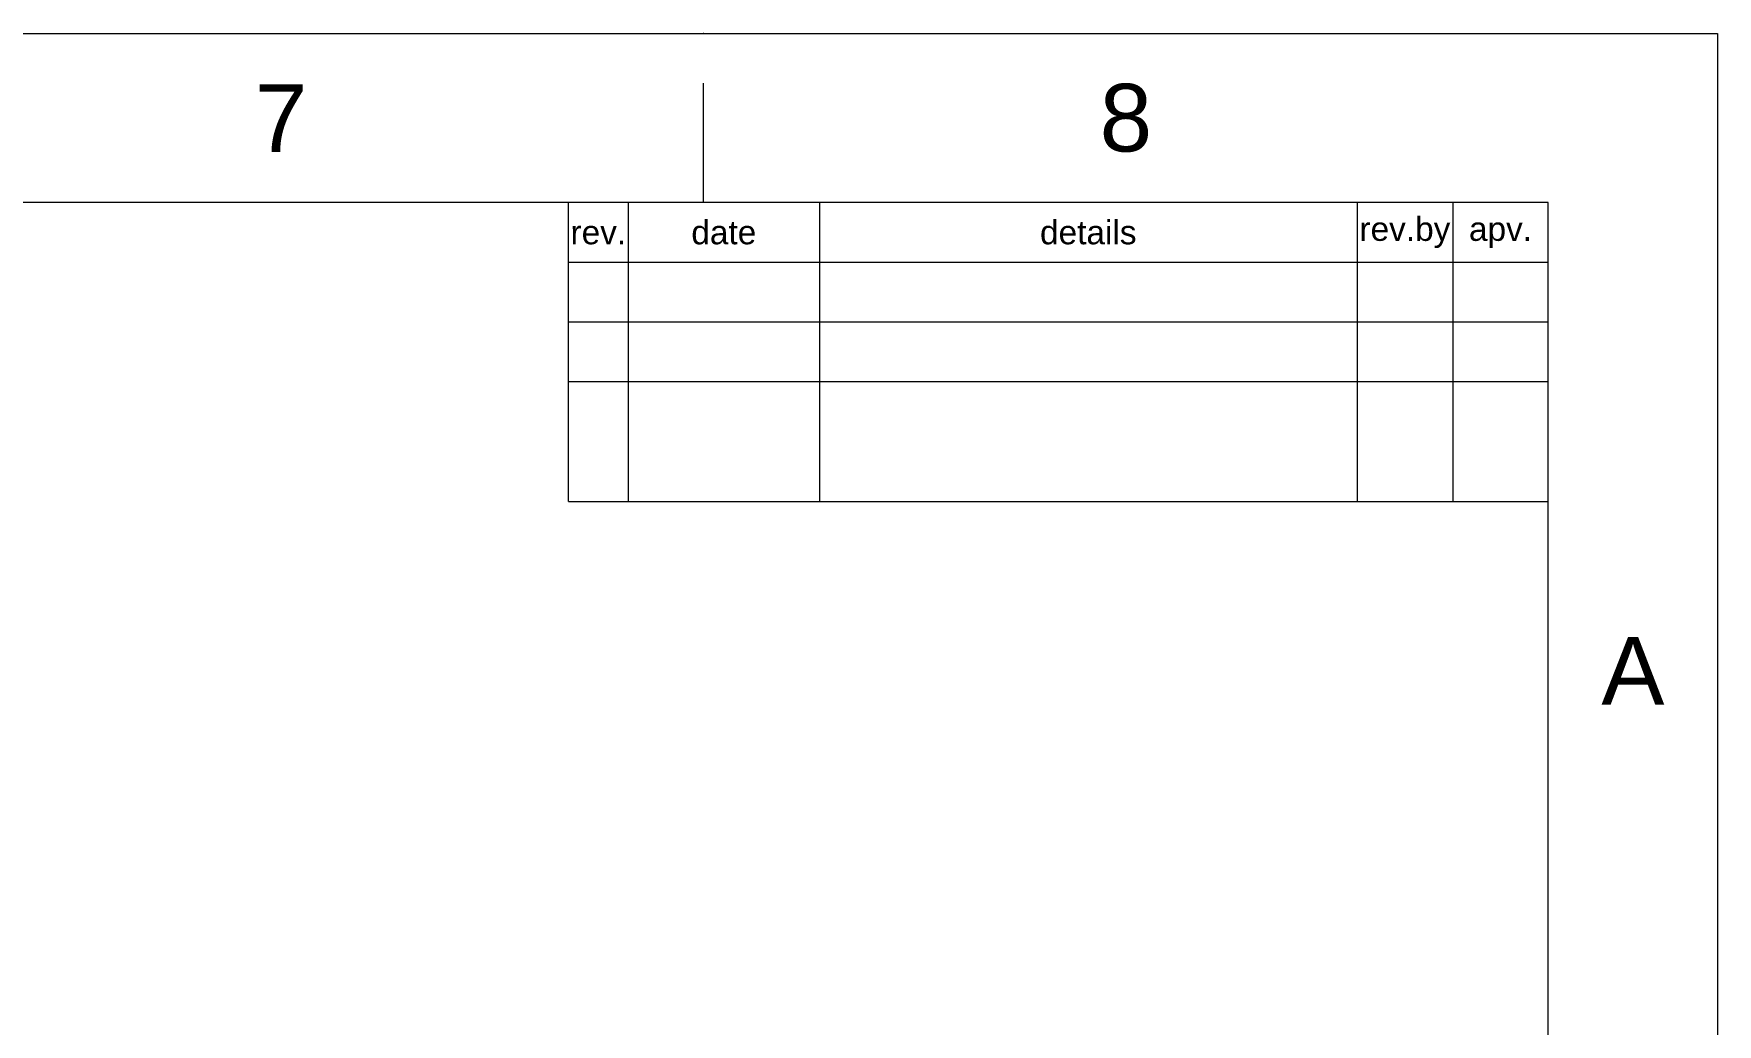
# Model space of a CAD drawing. Header units: millimetres. Extents: x 1931 to 2525, y -1753 to -1333.
# Drawn here: x 2384.5 to 2525.4, y -1415.7 to -1332.8 of the extents above; entities that cross this region are included whole.
import ezdxf

# ---------------------------------------------------------------- set-up
doc = ezdxf.new("R2010")
doc.units = ezdxf.units.MM
doc.header["$LTSCALE"] = 0.1
doc.layers.get('0').update_dxf_attribs({"lineweight": 13})
doc.layers.add('DIM', color=3, linetype='Continuous', lineweight=9)
doc.layers.add('FORM', color=7, linetype='Continuous', lineweight=13)
doc.layers.add('TEXT', color=2, linetype='Continuous')
doc.styles.get("Standard").update_dxf_attribs({"font": 'arial.ttf'})

msp = doc.modelspace()

# ---------------------------------------------------------------- linework, layer by layer
for p, q in [((2440.51, -1346.96), (2440.51, -1336.96)), ((2511.21, -1346.96), (1945.56, -1346.96)), ((2429.21, -1371.96), (2429.21, -1346.96)), ((2511.21, -1738.68), (2511.21, -1346.96)), ((2429.21, -1371.96), (2511.21, -1371.96))]:
    msp.add_line(p, q)
msp.add_point((2440.51, -1332.82))
at = {"layer": 'DIM', "color": 7}
msp.add_lwpolyline([(1931.42, -1332.82), (2525.36, -1332.82), (2525.36, -1752.82), (1931.42, -1752.82)], close=True, dxfattribs=at)
at = {"layer": 'FORM'}
for p, q in [((2434.21, -1346.96), (2434.21, -1371.96)), ((2450.21, -1346.96), (2450.21, -1371.96)), ((2495.21, -1346.96), (2495.21, -1371.96)), ((2503.21, -1346.96), (2503.21, -1371.96)), ((2511.21, -1351.96), (2429.21, -1351.96)), ((2511.21, -1356.96), (2429.21, -1356.96)), ((2511.21, -1361.96), (2429.21, -1361.96))]:
    msp.add_line(p, q, dxfattribs=at)

# ---------------------------------------------------------------- texts
at = {"char_height": 5.66, "attachment_point": 5}
for s, width, insert in [('7', 50, (2405.15, -1339.89)), ('8', 50, (2475.86, -1339.89)), ('A', 10, (2518.29, -1386.13))]:
    msp.add_mtext_dynamic_manual_height_columns(s, width=width, gutter_width=12.5, heights=[0], dxfattribs=dict(at, insert=insert))
at = {"layer": 'TEXT', "char_height": 2, "attachment_point": 5}
for s, width, insert in [('date', 16, (2442.21, -1349.46)), ('details', 45, (2472.71, -1349.46)), ('rev.by', 8, (2499.21, -1349.46)), ('rev.', 5, (2431.71, -1349.46)), ('apv.', 8, (2507.21, -1349.46))]:
    msp.add_mtext_dynamic_manual_height_columns(s, width=width, gutter_width=12.5, heights=[0], dxfattribs=dict(at, insert=insert))

doc.saveas('drawing.dxf')
